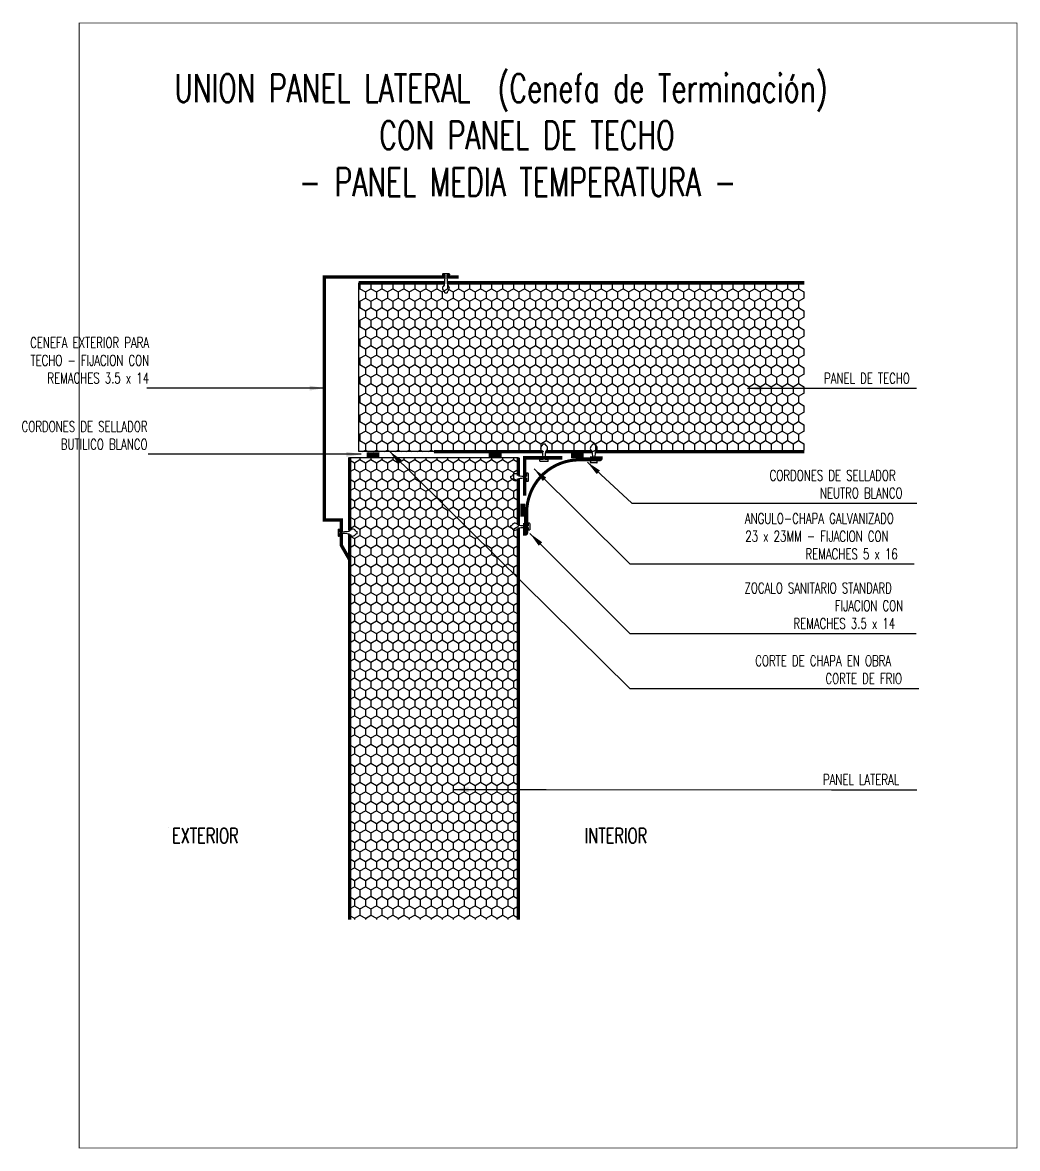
# Model space of a CAD drawing. Header units: millimetres. Extents: x -579 to 213, y -67 to 509.
# Drawn here: x -230.3 to -124.2, y -46.6 to 73.5 of the extents above; entities that cross this region are included whole.
import ezdxf

# ---------------------------------------------------------------- set-up
doc = ezdxf.new("R2010")
doc.units = ezdxf.units.MM
doc.header["$LTSCALE"] = 0.1
for name, color, linetype in [('D-01', 1, 'Continuous'), ('D-CUADRO', 252, 'Continuous'), ('D-GRIS', 252, 'Continuous'), ('D-TXT', 7, 'Continuous'), ('DC-TEXTO', 7, 'Continuous')]:
    doc.layers.add(name, color=color, linetype=linetype)
doc.styles.add('ROMANS', font='romans.shx', dxfattribs={"width": 0.7})
doc.dimstyles.new('FLECHAS-DET-1-5', dxfattribs={"dimscale": 0.035, "dimtxt": 180, "dimasz": 250, "dimexe": 50, "dimexo": 200, "dimgap": 80, "dimtad": 1, "dimdec": 3, "dimzin": 0, "dimdsep": 46, "dimtxsty": 'ROMANS', "dimblk1": 'OBLIQUE', "dimblk2": 'OBLIQUE', "dimsah": 1, "dimcen": 0.09, "dimdle": 20, "dimclrd": 256, "dimclre": 8, "dimclrt": 7, "dimadec": 0, "dimazin": 0, "dimtfac": 1, "dimtdec": 3, "dimtmove": 1, "dimatfit": 1, "dimfxl": 1, "dimtolj": 1, "dimtzin": 0, "dimarcsym": 0})
pattern_1 = [(270, (-1793.7957, -623.0446), (3.2475952, -5.625), [3.75, -7.5]), (30, (-1793.7957, -623.0446), (3.2475953, 5.625), [3.75, -7.5]), (330, (-1793.7957, -623.0446), (6.4951905, -1e-08), [-7.5, 3.75])]

# ---------------------------------------------------------------- blocks, each defined once
blk = doc.blocks.new('_OBLIQUE')
at = {"color": 0, "linetype": 'ByBlock'}
blk.add_line((-0.5, -0.5), (0.5, 0.5), dxfattribs=at)
blk = doc.blocks.new('DETALLE 8')
at = {"layer": 'D-GRIS'}
h = blk.add_hatch(dxfattribs=at)
h.set_pattern_fill('HONEY', color=256, scale=30, angle=-90, style=0)
h.set_pattern_definition(pattern_1)
h.paths.add_polyline_path([(158.79, -114.25), (422.72, -114.25), (422.72, -214.25), (158.79, -214.25)])
h = blk.add_hatch(dxfattribs=at)
h.set_pattern_fill('HONEY', color=256, scale=30, angle=-90, style=0)
h.set_pattern_definition(pattern_1)
h.paths.add_polyline_path([(153.34, -491.58), (253.34, -491.58), (253.34, -217.94), (153.34, -217.94)])
at = {"layer": 'D-01'}
for p, q in [((158.79, -214.25), (158.79, -114.25)), ((253.34, -217.94), (153.34, -217.94)), ((203.34, -214.25), (158.79, -214.25))]:
    blk.add_line(p, q, dxfattribs=at)
for points, const_width in [([(148.41, -261.75), (148.41, -254.79), (138.41, -254.79), (138.41, -110.79), (209.89, -110.79)], 2), ([(158.79, -114.25), (209.67, -114.25)], 2), ([(210.94, -110.79), (217.91, -110.79)], 2), ([(211.16, -114.25), (422.72, -114.25)], 2), ([(203.34, -214.25), (267.64, -214.25)], 2), ([(269.5, -214.25), (297.08, -214.25)], 2), ([(298.86, -214.25), (422.72, -214.25)], 2), ([(153.34, -217.73), (153.34, -261.2)], 2), ([(163.36, -216.1), (170.94, -216.1)], 3), ([(243.32, -216.41), (235.74, -216.41)], 3), ([(253.34, -228.45), (253.34, -217.94)], 2), ([(279.42, -217.94), (257.04, -217.94), (257.04, -240.38)], 2), ([(284.4, -216.79), (291.98, -216.79)], 3), ([(253.34, -257.85), (253.34, -230.34)], 2), ([(255.97, -245.2), (255.97, -252.78)], 3), ([(253.34, -491.58), (253.34, -259.63)], 2), ([(153.35, -278.28), (148.41, -269.74), (148.41, -262.79)], 2), ([(153.34, -263.33), (153.34, -491.58)], 2)]:
    blk.add_lwpolyline(points, dxfattribs=dict(at, const_width=const_width))
at = {"layer": 'D-01', "const_width": 1.8}
blk.add_lwpolyline([(258.24, -251.54), (257.64, -251.54), (257.64, -257.54), (257.04, -257.54), (257.04, -263.22), (257.39, -263.22, 0.414214), (258.24, -262.37), (258.24, -250.34, -0.414214), (289.44, -219.14), (301.47, -219.14, 0.414214), (302.32, -218.29), (302.32, -217.94), (296.64, -217.94), (296.64, -218.54), (290.64, -218.54), (290.64, -219.14)], format="xyb", dxfattribs=at)
at = {"layer": 'D-GRIS'}
for p, q in [((208.41, -109.11), (208.41, -109.58)), ((212.21, -108.91), (208.61, -108.91)), ((209.92, -109.78), (208.61, -109.78)), ((212.21, -109.78), (210.91, -109.78)), ((212.41, -109.11), (212.41, -109.58)), ((209.79, -120.21), (211.04, -120.21)), ((267.92, -209.68), (269.16, -209.68)), ((297.35, -209.67), (298.59, -209.67)), ((266.04, -219.79), (266.04, -219.2)), ((267.92, -218.95), (266.29, -218.95)), ((270.79, -220.04), (266.29, -220.04)), ((267.92, -218.32), (267.92, -218.95)), ((269.16, -218.32), (269.16, -218.95)), ((270.79, -218.95), (269.16, -218.95)), ((271.04, -219.79), (271.04, -219.2)), ((297.47, -219.44), (296.17, -219.44)), ((297.47, -218.93), (297.47, -219.44)), ((298.47, -218.93), (298.47, -219.44)), ((299.77, -219.44), (298.47, -219.44)), ((295.97, -220.76), (295.97, -220.3)), ((299.77, -220.96), (296.17, -220.96)), ((299.97, -220.76), (299.97, -220.3)), ((248.78, -230.06), (248.78, -228.82)), ((257.42, -228.82), (258.06, -228.82)), ((257.42, -230.06), (258.06, -230.06)), ((258.06, -227.19), (258.06, -228.82)), ((258.06, -230.06), (258.06, -231.69)), ((258.89, -226.94), (258.31, -226.94)), ((258.89, -231.94), (258.31, -231.94)), ((259.14, -227.19), (259.14, -231.69)), ((248.75, -259.36), (248.75, -258.11)), ((259.18, -256.94), (259.18, -258.24)), ((259.18, -259.24), (259.18, -260.54)), ((259.84, -256.74), (259.38, -256.74)), ((260.04, -256.94), (260.04, -260.54)), ((146.55, -260.47), (146.55, -264.07)), ((146.75, -260.27), (147.22, -260.27)), ((146.75, -264.27), (147.22, -264.27)), ((147.42, -260.47), (147.42, -261.77)), ((147.42, -262.76), (147.42, -264.07)), ((157.85, -262.89), (157.85, -261.64)), ((259.84, -260.74), (259.38, -260.74))]:
    blk.add_line(p, q, dxfattribs=at)
for centre, radius, start, end in [((208.61, -109.11), 0.2, 90, 180), ((208.61, -109.58), 0.2, 180, 270), ((156.32, -109.1), 53.6, 352.96965, 359.27167), ((263.96, -109.15), 53.05, 180.6775, 187.04487), ((212.21, -109.11), 0.2, 0, 90), ((212.21, -109.58), 0.2, 270, 0), ((210.48, -117.49), 2.12, 114.92337, 243.04161), ((208.57, -120.15), 1.22, 357.01898, 39.3028), ((212.26, -120.15), 1.22, 140.6972, 182.98102), ((210.35, -117.49), 2.12, 296.95839, 65.07663), ((268.6, -212.4), 2.12, 116.95839, 245.07663), ((266.7, -209.74), 1.22, 320.6972, 2.98102), ((270.38, -209.74), 1.22, 177.01898, 219.3028), ((268.48, -212.4), 2.12, 294.92337, 63.04161), ((298.03, -212.39), 2.12, 116.95839, 245.07663), ((296.13, -209.73), 1.22, 320.6972, 2.98102), ((299.81, -209.73), 1.22, 177.01898, 219.3028), ((297.91, -212.39), 2.12, 294.92337, 63.04161), ((266.29, -219.2), 0.25, 90, 180), ((266.29, -219.79), 0.25, 180, 270), ((242.29, -217.98), 25.63, 359.24852, 8.42144), ((301.07, -217.96), 31.91, 173.44583, 180.64056), ((270.79, -219.2), 0.25, 360, 90), ((270.79, -219.79), 0.25, 270, 360), ((296.17, -220.3), 0.2, 90, 180), ((238.08, -221.35), 59.42, 1.84731, 6.89325), ((357.86, -221.35), 59.42, 173.10675, 178.15269), ((299.77, -220.3), 0.2, 360, 90), ((296.17, -220.76), 0.2, 180, 270), ((299.77, -220.76), 0.2, 270, 360), ((248.84, -227.6), 1.22, 267.01898, 309.3028), ((248.84, -231.28), 1.22, 50.6972, 92.98102), ((251.5, -229.5), 2.12, 24.92337, 153.04161), ((251.5, -229.38), 2.12, 206.95839, 335.07663), ((257.08, -255.69), 25.63, 89.24852, 98.42144), ((257.06, -196.91), 31.91, 263.44583, 270.64056), ((258.31, -227.19), 0.25, 90, 180), ((258.31, -231.69), 0.25, 180, 270), ((258.89, -227.19), 0.25, 0, 90), ((258.89, -231.69), 0.25, 270, 0), ((155.13, -262.33), 2.12, 26.95839, 155.07663), ((248.81, -256.9), 1.22, 267.01898, 309.3028), ((248.81, -260.58), 1.22, 50.6972, 92.98102), ((251.47, -258.8), 2.12, 24.92337, 153.04161), ((251.47, -258.68), 2.12, 206.95839, 335.07663), ((259.8, -205.19), 53.05, 262.95513, 269.3225), ((259.86, -312.83), 53.6, 90.72833, 97.03035), ((259.38, -256.94), 0.2, 90, 180), ((259.84, -256.94), 0.2, 0, 90), ((146.75, -260.47), 0.2, 90, 180), ((146.75, -264.07), 0.2, 180, 270), ((147.22, -260.47), 0.2, 0, 90), ((147.22, -264.07), 0.2, 270, 360), ((146.79, -208.72), 53.05, 270.6775, 277.04487), ((146.74, -316.36), 53.6, 82.96965, 89.27167), ((155.13, -262.2), 2.12, 204.92337, 333.04161), ((157.79, -260.42), 1.22, 230.6972, 272.98102), ((157.79, -264.11), 1.22, 87.01898, 129.3028), ((259.38, -260.54), 0.2, 180, 270), ((259.84, -260.54), 0.2, 270, 0)]:
    blk.add_arc(centre, radius, start, end, dxfattribs=at)
at = {"layer": 'DC-TEXTO', "color": 2}
blk.add_line((46.02, -436.76), (46.02, -436.76), dxfattribs=at)
at = {"layer": 'D-TXT', "style": 'ROMANS'}
for s, insert, char_height, attachment_point in [('CENEFA EXTERIOR PARA\\PTECHO - FIJACION CON\\PREMACHES 3.5 x 14', (34.57, -173.84), 6.3, 9), ('PANEL DE TECHO', (434.4, -173.95), 6.3, 7), ('CORDONES DE SELLADOR\\PBUTILICO BLANCO', (33.64, -213.05), 6.3, 9), ('\\pi-83.79;CORDONES DE SELLADOR\\P\\pi-53.97;NEUTRO BLANCO', (485.94, -241.99), 6.3, 7), ('\\pi-98.28;ANGULO-CHAPA GALVANIZADO\\P\\pi-98.07;23 x 23MM - FIJACION CON \\P\\pi-62.37;REMACHES 5 x 16', (485.79, -278.06), 6.3, 7), ('\\pi-97.86;ZOCALO SANITARIO STANDARD\\P\\pi-44.31;FIJACION CON \\P\\pi-68.88;REMACHES 3.5 x 14', (485.14, -319.27), 6.3, 7), ('\\pi-92.82;CORTE DE CHAPA EN OBRA\\P\\pi-51.24;CORTE DE FRIO', (486.45, -351.88), 6.3, 7), ('PANEL LATERAL', (433.74, -411.79), 6.3, 7), ('EXTERIOR', (48.16, -437.32), 9, 1), ('INTERIOR', (292.64, -437.32), 9, 1)]:
    blk.add_mtext(s, dxfattribs=dict(at, insert=insert, char_height=char_height, attachment_point=attachment_point))
at = {"layer": 'D-01', "annotation_type": 0, "has_hookline": 1}
for points, hookline_direction, text_width in [([(138.41, -176.64), (113.88, -176.64)], 1, 80.22), ([(389.07, -176.75), (431.6, -176.75)], 0, 57.12), ([(160.19, -215.85), (118.26, -215.85)], 1, 83.79), ([(176.91, -214.06), (319.31, -354.68), (397.28, -354.68)], 0, 92.82), ([(262.61, -224.52), (319.31, -280.86), (388.91, -280.86)], 0, 98.28), ([(294.24, -220.61), (320.62, -244.79), (405.06, -244.79)], 0, 83.79), ([(260.19, -262.79), (319.31, -322.07), (390.58, -322.07)], 0, 97.86), ([(215.04, -414.58), (269.78, -414.58), (438.74, -414.59)], 0, 50.19)]:
    blk.add_leader(points, dimstyle='FLECHAS-DET-1-5', override={"dimgap": 80, "dimtad": 1}, dxfattribs=dict(at, hookline_direction=hookline_direction, text_width=text_width))

msp = doc.modelspace()

# ---------------------------------------------------------------- linework, layer by layer
at = {"layer": 'D-CUADRO', "const_width": 0.1}
msp.add_lwpolyline([(-224.21, 73.467), (-124.21, 73.467), (-124.21, -46.533), (-224.21, -46.533), (-224.21, 73.467)], dxfattribs=at)

# ---------------------------------------------------------------- block references
at = {"xscale": 0.1799999999998368, "yscale": 0.1799999999998368, "zscale": 0.1799999999998368}
msp.add_blockref('DETALLE 8', (-222.979, 66.315), dxfattribs=at)

# ---------------------------------------------------------------- texts
at = {"layer": 'D-TXT', "insert": (-235.785, 68.012), "char_height": 3, "width": 123.02137, "attachment_point": 1, "style": 'ROMANS'}
msp.add_mtext('\\pi21.711;UNION PANEL LATERAL  (Cenefa de Terminación)\\P\\pi43.561;CON PANEL DE TECHO \\P\\pi35.011;- PANEL MEDIA TEMPERATURA -', dxfattribs=at)

doc.saveas('drawing.dxf')
